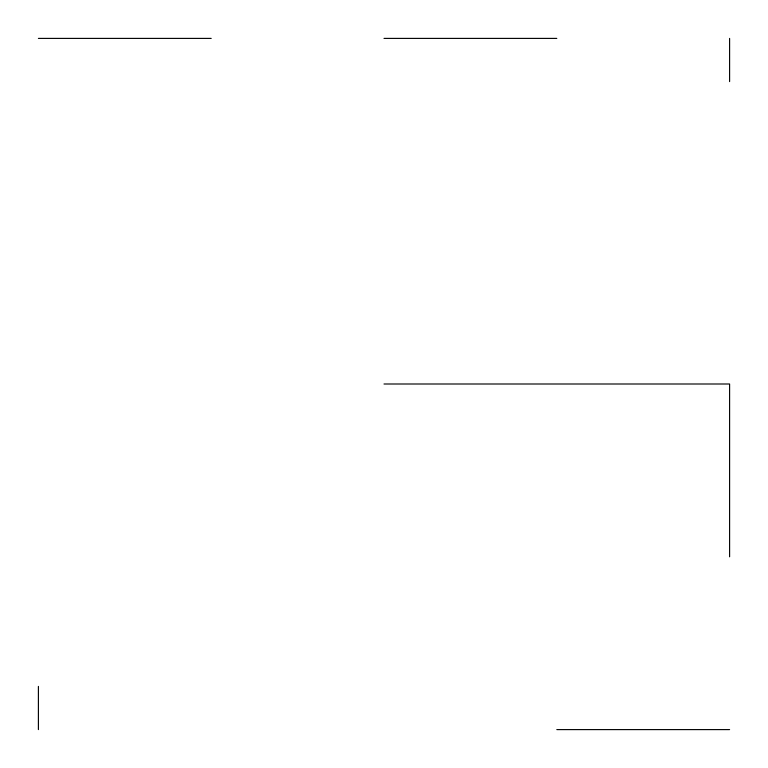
<?xml version="1.0" encoding="UTF-8"?>
<svg xmlns="http://www.w3.org/2000/svg" width="768" height="768" viewBox="0 0 768 768"><rect width="100%" height="100%" fill="white"/><g stroke="black" fill="none" stroke-linecap="round" stroke-linejoin="round"><path stroke-width="1.15" d="M38.4 38.4L211.2 38.4M384 38.4L556.8 38.4M384 384L729.6 384L729.6 556.8M556.8 729.6L729.6 729.6M729.6 38.4L729.6 81.6M38.4 686.4L38.4 729.6"/></g></svg>
